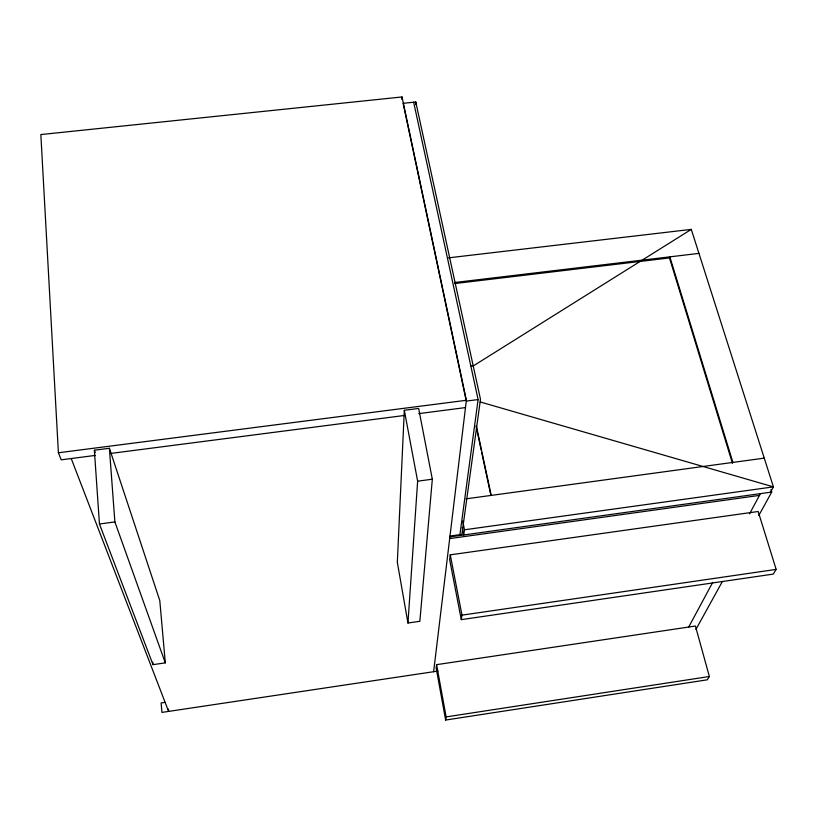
<?xml version="1.0" encoding="UTF-8"?>
<svg xmlns="http://www.w3.org/2000/svg" width="817" height="817" viewBox="0 0 817 817"><rect width="100%" height="100%" fill="white"/><g stroke="black" fill="none" stroke-linecap="round" stroke-linejoin="round"><path stroke-width="1.23" d="M401.933 99.48L402.015 96.957L40.85 134.56L58.395 452.771L61.214 459.828L95.323 455.416M415.659 104.535L415.771 102.002L403.118 103.32L466.282 401.096L478.108 399.574L413.657 102.217M404.323 410.277L397.328 562.29L407.949 623.024L419.856 621.288L432.326 479.211L418.641 408.439L404.323 410.277L417.64 481.193L407.949 623.024M433.623 671.707L466.374 400.279L402.015 96.957M436.595 664.66L436.166 668.04L445.633 720.043L707.308 679.805L709.36 676.507L695.43 626.026L436.595 664.66L446.123 716.918L445.633 720.043M450.259 554.845L449.656 559.676L461.288 619.643L773.219 574.106L776.15 569.398L758.176 511.503L450.259 554.845L461.983 615.15L461.288 619.643M459.91 534.655L478.108 399.574M464.352 530.652L463.75 534.961L462.238 527.465M688.527 627.374L712.72 582.378M749.546 513.862L760.423 493.631M770.472 492.232L773.423 486.871L691.284 229.383L448.502 257.845M695.931 629.407L722.432 581.398M758.789 515.507L771.728 492.059L770.952 489.628M472.9 366.169L691.284 229.383M446.123 716.918L709.36 676.507M164.922 702.385L161.133 702.957L161.94 712.404L437.932 671.063M461.983 615.15L776.15 569.398M153.004 664.65L165.3 662.863L159.795 600.577L109.396 448.278L94.374 450.208L99.449 524.014L153.004 664.65L152.789 662.158M449.993 536.034L461.891 534.379L480.478 399.268L415.771 102.002L415.924 104.545M449.891 536.892L771.728 492.059M449.687 538.597L759.473 495.398M466.027 498.84L764.252 458.133M99.449 524.014L114.88 521.93L165.3 662.863M417.64 481.193L432.326 479.211M58.395 452.771L466.374 400.279M110.489 453.466L404.854 415.414M418.753 413.616L465.496 407.581M470.786 365.781L473.125 365.485M454.752 282.498L698.943 253.382M454.65 283.57L669.491 257.937L732.461 463.341M480.141 401.933L773.423 486.871L464.475 529.784L462.708 521.032M71.222 458.541L168.598 711.403L168.394 709.044M94.374 450.208L95.211 452.608M669.838 256.855L732.9 462.412M476.28 425.616L491.211 495.398M476.148 426.576L481.213 450.228M481.744 452.72L490.792 495.051M109.396 448.278L114.88 521.93"/></g></svg>
